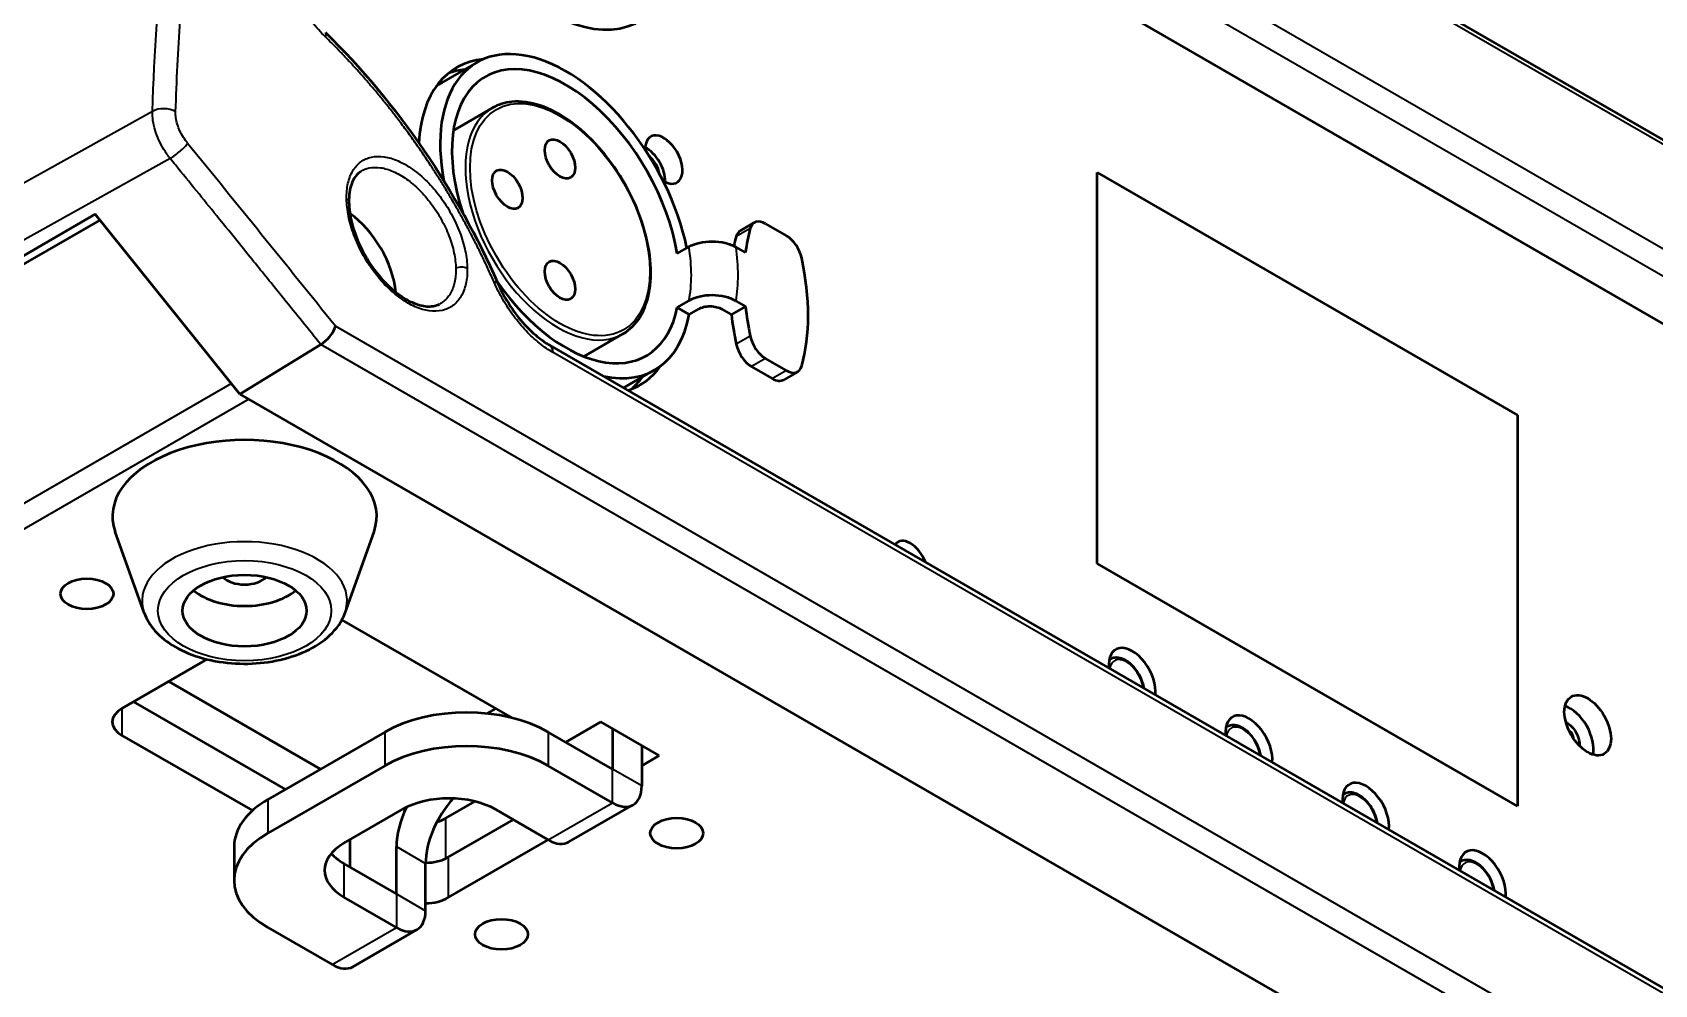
# Model space of a CAD drawing. Header units: millimetres. Extents: x 40 to 2195, y 40 to 1687.
# Drawn here: x 464 to 562.2, y 222.3 to 279.9 of the extents above; entities that cross this region are included whole.
import ezdxf

# ---------------------------------------------------------------- set-up
doc = ezdxf.new("R2010")
doc.units = ezdxf.units.MM
doc.header["$LTSCALE"] = 8
doc.layers.add('Visible (ISO)', color=7, linetype='Continuous', lineweight=50)
doc.layers.add('Visible Narrow (ISO)', color=7, linetype='Continuous', lineweight=35)

msp = doc.modelspace()

# ---------------------------------------------------------------- linework, layer by layer
at = {"layer": 'Visible (ISO)'}
for p, q in [((483.584, 319.132), (602.823, 250.29)), ((493.062, 302.535), (589.363, 246.936)), ((488.815, 276.901), (490.937, 278.126)), ((471.35, 276.814), (471.35, 276.814)), ((489.504, 274.008), (491.867, 275.372)), ((483.907, 271.534), (483.907, 271.534)), ((528.485, 271.47), (553.941, 256.773)), ((528.485, 247.791), (528.485, 271.47)), ((528.485, 271.47), (553.941, 256.773)), ((528.485, 247.791), (528.485, 271.47)), ((377.688, 216.381), (468.111, 268.587)), ((422.551, 242.637), (467.826, 268.942)), ((476.585, 258.046), (467.826, 268.942)), ((507.727, 268.43), (506.878, 267.94)), ((508.412, 268.362), (509.667, 267.637)), ((503.059, 266.553), (503.766, 266.961)), ((507.19, 266.618), (506.62, 266.947)), ((503.059, 263.287), (503.766, 263.695)), ((503.059, 263.287), (503.78, 262.871)), ((507.19, 263.352), (506.341, 262.862)), ((506.62, 263.681), (507.19, 263.352)), ((503.78, 262.871), (504.346, 263.197)), ((506.341, 262.862), (505.772, 263.191)), ((497.404, 260.325), (499.767, 261.689)), ((481.48, 261.045), (476.585, 258.046)), ((597.9, 201.79), (495.346, 260.999)), ((499.809, 258.422), (501.687, 259.506)), ((508.819, 258.982), (507.563, 259.707)), ((509.667, 259.472), (508.412, 260.197)), ((510.352, 259.404), (509.504, 258.914)), ((476.585, 258.046), (605.841, 183.42)), ((553.941, 256.773), (553.941, 233.094)), ((553.941, 256.773), (553.941, 233.094)), ((470.787, 244.802), (469.031, 249.716)), ((482.945, 244.802), (484.701, 249.716)), ((553.941, 233.094), (528.485, 247.791)), ((553.941, 233.094), (528.485, 247.791)), ((493.06, 238.441), (482.762, 244.387)), ((474.592, 241.987), (469.441, 239.014)), ((529.216, 241.954), (529.286, 241.994)), ((472.27, 240.647), (481.462, 235.34)), ((470.149, 239.422), (479.341, 234.115)), ((470.149, 239.422), (479.341, 234.115)), ((492.069, 239.014), (491.535, 238.705)), ((498.433, 238.197), (496.312, 236.973)), ((501.968, 236.156), (498.433, 238.197)), ((499.14, 237.789), (499.14, 235.34)), ((536.287, 237.871), (536.357, 237.912)), ((469.441, 237.381), (477.335, 232.824)), ((485.351, 237.585), (478.28, 233.502)), ((499.14, 235.34), (495.251, 237.585)), ((500.908, 236.768), (500.908, 234.319)), ((500.908, 235.544), (501.968, 236.156)), ((485.351, 235.544), (478.28, 231.461)), ((499.14, 233.298), (495.251, 235.544)), ((543.358, 233.789), (543.428, 233.829)), ((482.876, 230.849), (486.412, 232.89)), ((489.051, 232.372), (490.802, 233.383)), ((495.251, 231.053), (492.069, 232.89)), ((496.501, 230.929), (500.39, 233.174)), ((489.196, 230.006), (493.13, 232.278)), ((489.196, 230.006), (493.13, 232.278)), ((483.23, 231.053), (483.23, 229.42)), ((489.196, 227.557), (495.251, 231.053)), ((476.23, 230.645), (476.23, 228.603)), ((486.058, 227.787), (486.058, 230.645)), ((486.058, 227.787), (482.876, 229.624)), ((487.826, 226.766), (487.826, 229.624)), ((550.429, 229.706), (550.499, 229.747)), ((486.058, 225.746), (482.876, 227.583)), ((478.28, 225.746), (482.169, 223.5)), ((483.419, 223.377), (487.308, 225.622))]:
    msp.add_line(p, q, dxfattribs=at)
for centre, major_axis in [((496.312, 290.861), (5.375, -9.31)), ((495.958, 272.286), (0.65, -1.126)), ((492.776, 270.449), (0.65, -1.126)), ((495.958, 264.938), (0.65, -1.126)), ((467.32, 245.954), (-1.6, 0)), ((476.866, 244.933), (-3.75, 0)), ((558.183, 237.993), (1, -1.732)), ((503.029, 231.461), (1.6, 0)), ((492.422, 225.337), (1.6, 0))]:
    msp.add_ellipse(centre, major_axis=major_axis, ratio=0.57735, dxfattribs=at)
for centre, major_axis, ratio, start_param, end_param in [((495.251, 290.249), (-5.55, 9.613), 0.57735, 6.02229, 9.685673), ((481.06, 279.229), (0.699, 0.715), 0.336851, 6.283095, 6.283152), ((496.312, 268.816), (-5.375, 9.31), 0.57735, 4.193245, 7.313248), ((472.27, 279.746), (-1.5, 2.598), 0.57735, 1.936282, 1.9363), ((495.251, 268.204), (-5.55, 9.613), 0.57735, 6.02229, 7.010626), ((496.312, 268.816), (-4.875, 8.444), 0.57735, 4.133586, 7.509887), ((494.19, 267.591), (-5.55, 9.613), 0.57735, 6.031397, 6.187484), ((494.19, 267.591), (-5.375, 9.31), 0.57735, 0, 0.069066), ((502.251, 272.245), (0.8, -1.386), 0.57735, 5.451217, 10.256747), ((495.251, 268.204), (5.55, -9.613), 0.57735, 3.901281, 3.901302), ((501.19, 271.633), (-0.8, 1.386), 0.57735, 3.866295, 5.558483), ((501.191, 271.633), (-0.575, 0.996), 0.57735, 4.152773, 5.272005), ((496.312, 268.816), (5.375, -9.31), 0.57735, 4.223948, 4.224039), ((482.876, 265.55), (2.25, -3.897), 0.57735, 2.283282, 2.283306), ((482.876, 265.55), (2.25, -3.897), 0.57735, 0.915504, 2.240933), ((508.412, 267.243), (-0.685, 1.186), 0.57735, 5.497787, 6.799006), ((516.853, 258.426), (-7.5, 12.99), 0.57735, 0.515821, 0.570934), ((507.563, 266.753), (-0.685, 1.186), 0.57735, 0, 0.515821), ((517.702, 258.916), (-7.5, 12.99), 0.57735, 0.515821, 0.651667), ((509.667, 266.518), (0.685, -1.186), 0.57735, 1.054976, 2.356194), ((500.377, 268.918), (7.5, -12.99), 0.57735, 0.515821, 1.054976), ((496.312, 268.816), (4.875, -8.444), 0.57735, 4.848252, 6.861989), ((491.264, 264.395), (0.916, 0.401), 0.18079, 6.283081, 6.28319), ((517.702, 258.916), (-7.5, 12.99), 0.57735, 0.91913, 1.054976), ((496.312, 268.816), (5.375, -9.31), 0.57735, 5.802107, 6.881447), ((516.853, 258.426), (-7.5, 12.99), 0.57735, 0.91913, 1.054976), ((481.66, 261.747), (-0.66, -0.77), 0.410588, 0.875156, 2.43442), ((508.412, 261.315), (-0.685, 1.186), 0.57735, 1.054976, 2.356194), ((496.312, 268.816), (5.375, -9.31), 0.57735, 5.353566, 5.353737), ((507.563, 260.826), (-0.685, 1.186), 0.57735, 1.054976, 2.356194), ((495.251, 268.204), (5.55, -9.613), 0.57735, 6.159675, 6.54408), ((509.667, 260.591), (0.685, -1.186), 0.57735, 5.497787, 6.799006), ((494.19, 267.591), (5.55, -9.613), 0.57735, 0.095701, 0.251788), ((508.819, 260.101), (0.685, -1.186), 0.57735, 5.497787, 6.283185), ((476.866, 250.649), (-8, 0), 0.57735, 2.938162, 6.486616), ((497.725, 250.037), (-1.75, 3.031), 0.57735, 0.17884, 0.178843), ((517.171, 247.791), (-0.75, 1.299), 0.57735, 4.44594, 6.549634), ((476.866, 247.383), (1.5, 0), 0.57735, 3.649255, 5.775523), ((476.866, 247.383), (3.75, 0), 0.57735, 3.742857, 5.681921), ((530.606, 240.851), (-1, 1.732), 0.57735, 3.798614, 7.19696), ((529.546, 240.239), (-1, 1.732), 0.57735, 5.682591, 5.724195), ((528.838, 239.83), (-1.5, 2.598), 0.57735, 5.294753, 5.313058), ((470.856, 238.197), (-2, 0), 0.57735, 5.497787, 7.068583), ((490.301, 234.727), (7, 0), 0.57735, 0.785398, 2.356194), ((537.677, 236.768), (-1, 1.732), 0.57735, 3.798614, 7.19696), ((557.123, 237.381), (-1, 1.732), 0.57735, 3.700583, 5.724195), ((536.617, 236.156), (-1, 1.732), 0.57735, 5.682591, 5.724195), ((535.91, 235.748), (-1.5, 2.598), 0.57735, 5.294753, 5.313058), ((490.301, 232.686), (-7, 0), 0.57735, 3.926991, 5.497787), ((489.24, 231.257), (4, 0), 0.57735, 0.785398, 2.356194), ((499.14, 235.34), (1.25, -2.165), 0.57735, 5.497787, 7.068583), ((544.748, 232.686), (-1, 1.732), 0.57735, 3.798614, 7.19696), ((543.688, 232.074), (-1, 1.732), 0.57735, 5.682591, 5.724195), ((542.981, 231.665), (-1.5, 2.598), 0.57735, 5.294753, 5.313058), ((483.23, 230.645), (-7, 0), 0.57735, 5.497787, 6.283185), ((488.887, 232.278), (2, 3.464), 0.57735, 1.685965, 2.356194), ((490.655, 231.257), (-2, -3.464), 0.57735, 4.351022, 5.497787), ((487.637, 233.189), (2, 0), 0.57735, 5.164886, 5.497787), ((483.23, 228.603), (-7, 0), 0.57735, 5.497787, 7.068583), ((485.705, 229.216), (-4, 0), 0.57735, 5.497787, 7.068583), ((495.251, 233.094), (1.25, -2.165), 0.57735, 5.497787, 6.283185), ((485.705, 231.257), (4, 0), 0.57735, 3.599355, 3.926991), ((487.781, 230.823), (2, 0), 0.57735, 4.734974, 5.497787), ((551.819, 228.603), (-1, 1.732), 0.57735, 3.798614, 7.19696), ((550.759, 227.991), (-1, 1.732), 0.57735, 5.682591, 5.724195), ((550.052, 227.583), (-1.5, 2.598), 0.57735, 5.294753, 5.313058), ((487.781, 228.373), (-2, 0), 0.57735, 1.593252, 2.356194), ((486.058, 227.787), (1.25, -2.165), 0.57735, 5.497787, 7.068583), ((482.169, 225.542), (1.25, -2.165), 0.57735, 5.497787, 6.283185)]:
    msp.add_ellipse(centre, major_axis=major_axis, ratio=ratio, start_param=start_param, end_param=end_param, dxfattribs=at)
for points, knots in [([(481.761, 279.942), (483.905, 277.846), (485.953, 275.397), (489.457, 270.271), (490.975, 267.546), (492.18, 264.797)], [0.000322, 0.000322, 0.000322, 0.000322, 0.953176, 0.953176, 1.867987, 1.867987, 1.867987, 1.867987]), ([(499.767, 261.689), (500.188, 261.932), (500.544, 262.288), (501.095, 263.19), (501.286, 263.743), (501.484, 264.995), (501.486, 265.698), (501.298, 267.177), (501.107, 267.953), (500.554, 269.495), (500.191, 270.261), (499.333, 271.71), (498.836, 272.393), (497.758, 273.605), (497.176, 274.136), (495.981, 274.99), (495.369, 275.314), (494.174, 275.716), (493.592, 275.796), (492.624, 275.702), (492.222, 275.577), (491.867, 275.372)], [0.785398, 0.785398, 0.785398, 0.785398, 1.090172, 1.090172, 1.404882, 1.404882, 1.728311, 1.728311, 2.052491, 2.052491, 2.375948, 2.375948, 2.699125, 2.699125, 3.022657, 3.022657, 3.346904, 3.346904, 3.669848, 3.669848, 3.926991, 3.926991, 3.926991, 3.926991]), ([(483.907, 271.534), (483.663, 271.379), (483.461, 271.119), (483.232, 270.449), (483.177, 270.08), (483.183, 269.671)], [0, 0, 0, 0, 0.2024485, 0.2024485, 0.360382, 0.360382, 0.360382, 0.360382]), ([(483.183, 269.669), (483.189, 269.285), (483.248, 268.858), (483.465, 267.99), (483.624, 267.539), (484.028, 266.656), (484.279, 266.214), (484.84, 265.399), (485.158, 265.016), (485.816, 264.363), (486.164, 264.083), (486.838, 263.662), (487.173, 263.513), (487.775, 263.352), (488.049, 263.337), (488.424, 263.396), (488.554, 263.439), (488.672, 263.501)], [0, 0, 0, 0, 0.147984, 0.147984, 0.294183, 0.294183, 0.443068, 0.443068, 0.59272, 0.59272, 0.741658, 0.741658, 0.888404, 0.888404, 1.033106, 1.033106, 1.123497, 1.123497, 1.123497, 1.123497]), ([(503.766, 266.961), (503.94, 267.061), (504.185, 267.155), (504.642, 267.263), (504.934, 267.296), (505.433, 267.294), (505.727, 267.259), (506.191, 267.147), (506.442, 267.05), (506.62, 266.947)], [0.5968835, 0.5968835, 0.5968835, 0.5968835, 0.6704766, 0.6704766, 0.744876, 0.744876, 0.8200654, 0.8200654, 0.8956596, 0.8956596, 0.8956596, 0.8956596]), ([(492.18, 264.796), (492.396, 264.305), (492.664, 263.813), (493.261, 262.913), (493.596, 262.492), (494.288, 261.769), (494.654, 261.455), (495.121, 261.135), (495.232, 261.065), (495.342, 261.002)], [0, 0, 0, 0, 0.1641747, 0.1641747, 0.3248943, 0.3248943, 0.4840016, 0.4840016, 0.5339888, 0.5339888, 0.5339888, 0.5339888]), ([(506.62, 263.681), (506.442, 263.784), (506.191, 263.881), (505.727, 263.993), (505.433, 264.028), (504.934, 264.03), (504.642, 263.997), (504.185, 263.889), (503.94, 263.796), (503.766, 263.695)], [0.2981074, 0.2981074, 0.2981074, 0.2981074, 0.3737017, 0.3737017, 0.4488911, 0.4488911, 0.5232905, 0.5232905, 0.5968835, 0.5968835, 0.5968835, 0.5968835]), ([(504.346, 263.197), (504.433, 263.248), (504.555, 263.295), (504.784, 263.349), (504.93, 263.365), (505.178, 263.364), (505.326, 263.347), (505.557, 263.291), (505.683, 263.242), (505.772, 263.191)], [0.2984024, 0.2984024, 0.2984024, 0.2984024, 0.3352292, 0.3352292, 0.3723882, 0.3723882, 0.4099132, 0.4099132, 0.4476856, 0.4476856, 0.4476856, 0.4476856]), ([(470.787, 244.802), (470.928, 244.405), (471.154, 244.042), (471.771, 243.339), (472.185, 243.015), (473.169, 242.446), (473.75, 242.213), (474.991, 241.876), (475.65, 241.773), (476.981, 241.7), (477.652, 241.73), (478.95, 241.92), (479.578, 242.08), (480.737, 242.53), (481.267, 242.82), (482.158, 243.522), (482.523, 243.933), (482.839, 244.535), (482.897, 244.666), (482.945, 244.802)], [0.988829, 0.988829, 0.988829, 0.988829, 1.254478, 1.254478, 1.570314, 1.570314, 1.91647, 1.91647, 2.262113, 2.262113, 2.60451, 2.60451, 2.947928, 2.947928, 3.295269, 3.295269, 3.632838, 3.632838, 3.72356, 3.72356, 3.72356, 3.72356]), ([(531.317, 240.232), (531.3, 240.347), (531.271, 240.465), (531.181, 240.745), (531.109, 240.907), (530.937, 241.213), (530.835, 241.358), (530.611, 241.617), (530.489, 241.732), (530.23, 241.919), (530.095, 241.992), (529.824, 242.081), (529.689, 242.099), (529.462, 242.072), (529.369, 242.042), (529.286, 241.994)], [6.469084, 6.469084, 6.469084, 6.469084, 6.713269, 6.713269, 7.051403, 7.051403, 7.387732, 7.387732, 7.725536, 7.725536, 8.06631, 8.06631, 8.396419, 8.396419, 8.63938, 8.63938, 8.63938, 8.63938]), ([(538.388, 236.149), (538.371, 236.265), (538.342, 236.382), (538.252, 236.662), (538.181, 236.824), (538.008, 237.131), (537.906, 237.275), (537.682, 237.535), (537.56, 237.649), (537.302, 237.837), (537.166, 237.91), (536.896, 237.998), (536.76, 238.016), (536.533, 237.989), (536.44, 237.959), (536.357, 237.912)], [6.469084, 6.469084, 6.469084, 6.469084, 6.713269, 6.713269, 7.051403, 7.051403, 7.387732, 7.387732, 7.725536, 7.725536, 8.06631, 8.06631, 8.396419, 8.396419, 8.63938, 8.63938, 8.63938, 8.63938]), ([(556.859, 238.183), (556.921, 238.149), (556.977, 238.112), (557.159, 237.974), (557.261, 237.867), (557.449, 237.618), (557.528, 237.474), (557.646, 237.154), (557.687, 236.978), (557.686, 236.761), (557.686, 236.756), (557.686, 236.751)], [4.699223, 4.699223, 4.699223, 4.699223, 4.862922, 4.862922, 5.286807, 5.286807, 5.789569, 5.789569, 6.285216, 6.285216, 6.296351, 6.296351, 6.296351, 6.296351]), ([(545.459, 232.067), (545.442, 232.182), (545.414, 232.3), (545.323, 232.58), (545.252, 232.742), (545.079, 233.048), (544.977, 233.193), (544.753, 233.452), (544.631, 233.567), (544.373, 233.754), (544.237, 233.827), (543.967, 233.916), (543.831, 233.934), (543.604, 233.907), (543.511, 233.877), (543.428, 233.829)], [6.469084, 6.469084, 6.469084, 6.469084, 6.713269, 6.713269, 7.051403, 7.051403, 7.387732, 7.387732, 7.725536, 7.725536, 8.06631, 8.06631, 8.396419, 8.396419, 8.63938, 8.63938, 8.63938, 8.63938]), ([(552.53, 227.984), (552.513, 228.1), (552.485, 228.217), (552.394, 228.497), (552.323, 228.659), (552.15, 228.966), (552.048, 229.11), (551.825, 229.37), (551.702, 229.484), (551.444, 229.672), (551.308, 229.745), (551.038, 229.833), (550.902, 229.851), (550.675, 229.824), (550.582, 229.795), (550.499, 229.747)], [6.469084, 6.469084, 6.469084, 6.469084, 6.713269, 6.713269, 7.051403, 7.051403, 7.387732, 7.387732, 7.725536, 7.725536, 8.06631, 8.06631, 8.396419, 8.396419, 8.63938, 8.63938, 8.63938, 8.63938])]:
    msp.add_open_spline(points, degree=3, knots=knots, dxfattribs=at)
at = {"layer": 'Visible Narrow (ISO)'}
for p, q in [((483.785, 318.776), (603.024, 249.933)), ((495.935, 305.424), (592.393, 249.733)), ((495.294, 304.148), (591.752, 248.457)), ((471.288, 275.166), (420.435, 246.814)), ((472.36, 272.311), (421.493, 243.953)), ((507.478, 268.08), (506.629, 267.59)), ((611.371, 187.676), (482.367, 262.156)), ((507.478, 261.557), (506.629, 261.067)), ((610.863, 186.346), (481.48, 261.045)), ((598.107, 201.344), (495.549, 260.555)), ((508.412, 260.197), (507.563, 259.707)), ((509.667, 259.472), (508.819, 258.982)), ((476.072, 258.684), (459.542, 249.14)), ((477.121, 257.736), (460.603, 248.199)), ((469.441, 239.014), (469.441, 237.381)), ((485.351, 237.585), (485.351, 235.544)), ((495.251, 237.585), (495.251, 235.544)), ((499.14, 233.298), (499.14, 235.34)), ((500.908, 234.319), (499.14, 235.34)), ((478.28, 233.502), (478.28, 231.461)), ((495.251, 231.053), (499.14, 233.298)), ((489.051, 229.931), (489.051, 232.372)), ((486.058, 230.645), (487.826, 229.624)), ((489.196, 230.006), (489.196, 227.557)), ((482.876, 229.624), (482.876, 227.583)), ((486.058, 227.787), (487.826, 226.766)), ((486.058, 227.787), (486.058, 225.746)), ((482.169, 223.5), (486.058, 225.746))]:
    msp.add_line(p, q, dxfattribs=at)
for centre, major_axis, ratio, start_param, end_param in [((481.06, 279.229), (0.699, 0.715), 0.336851, 5.652462, 6.283099), ((471.982, 274.708), (0.999, -0.032), 0.616903, 0.805253, 2.357688), ((495.817, 268.53), (-3.95, 6.842), 0.57735, 0, 3.141593), ((472.708, 272.811), (0.776, 0.631), 0.207356, 4.087994, 5.662035), ((-1203.614, -719.617), (-1948.816, 1358.794), 0.793836, 4.359322, 4.36545), ((482.683, 269.661), (0.5, 0.008), 0.5883, 6.283161, 7.05969), ((497.019, 269.224), (4.875, -8.444), 0.57735, 0.578803, 0.991993), ((498.433, 270.041), (5.875, -10.176), 0.57735, 0.614353, 0.956444), ((489.997, 265.438), (-0.5, -0.008), 0.587554, 3.917048, 5.453129), ((491.264, 264.395), (0.916, 0.401), 0.18079, 0.000005, 0.613739), ((494.842, 260.136), (0.5, 0.866), 0.57735, 5.511817, 6.283115), ((476.866, 245.526), (-6.207, 0), 0.57735, 2.938162, 6.486616), ((530.111, 240.565), (-0.825, 1.429), 0.57735, 0, 0.091193), ((530.253, 240.647), (-0.725, 1.256), 0.57735, 4.096038, 6.899536), ((537.182, 236.483), (-0.825, 1.429), 0.57735, 0, 0.091193), ((537.324, 236.564), (-0.725, 1.256), 0.57735, 4.096038, 6.899536), ((557.123, 237.381), (-0.15, 0.26), 0.57735, 3.623588, 5.80119), ((544.253, 232.4), (-0.825, 1.429), 0.57735, 0, 0.091193), ((544.395, 232.482), (-0.725, 1.256), 0.57735, 4.096038, 6.899536), ((551.466, 228.399), (-0.725, 1.256), 0.57735, 4.096038, 6.899536), ((551.324, 228.318), (-0.825, 1.429), 0.57735, 0, 0.091193)]:
    msp.add_ellipse(centre, major_axis=major_axis, ratio=ratio, start_param=start_param, end_param=end_param, dxfattribs=at)
for centre, major_axis in [((495.958, 268.612), (-3.85, 6.668)), ((476.866, 244.933), (5.246, 0))]:
    msp.add_ellipse(centre, major_axis=major_axis, ratio=0.57735, dxfattribs=at)
for points in [[(471.288, 275.166), (471.405, 278.753), (471.859, 285.705), (473.2, 295.373), (475.209, 304.219), (477.888, 312.161), (480.116, 316.805), (481.34, 318.958)], [(472.36, 272.311), (472.225, 272.479), (471.973, 272.839), (471.662, 273.425), (471.435, 274.029), (471.303, 274.623), (471.282, 274.992), (471.288, 275.166)], [(483.037, 269.872), (483.032, 270.209), (483.089, 270.823), (483.384, 271.601), (483.871, 272.149), (484.522, 272.441), (485.3, 272.46), (486.159, 272.205), (487.05, 271.692), (487.921, 270.951), (488.722, 270.023), (489.404, 268.963), (489.928, 267.835), (490.263, 266.692), (490.345, 265.991), (490.35, 265.65)], [(490.35, 265.65), (490.356, 265.313), (490.298, 264.697), (489.999, 263.915), (489.504, 263.362), (488.846, 263.064), (488.061, 263.041), (487.197, 263.293), (486.305, 263.807), (485.436, 264.551), (484.642, 265.484), (483.967, 266.549), (483.451, 267.682), (483.122, 268.829), (483.042, 269.531), (483.037, 269.872)]]:
    msp.add_open_spline(points, degree=3, dxfattribs=at)
for points, knots in [([(472.689, 275.13), (472.72, 276.073), (472.758, 277.007), (472.849, 278.86), (472.902, 279.779), (473.024, 281.599), (473.092, 282.5), (473.225, 284.059), (473.286, 284.721), (473.355, 285.415), (473.359, 285.452), (473.505, 286.905), (473.666, 288.298), (474.03, 291.048), (474.233, 292.405), (474.532, 294.194), (474.611, 294.648), (474.698, 295.132), (474.704, 295.163), (474.97, 296.633), (475.254, 298.04), (475.868, 300.778), (476.198, 302.109), (476.595, 303.569), (476.639, 303.729), (476.708, 303.977), (476.733, 304.066), (477.005, 305.035), (477.264, 305.9), (477.811, 307.621), (478.1, 308.476), (478.7, 310.154), (479.012, 310.975), (479.389, 311.912), (479.442, 312.044), (479.756, 312.81), (480.023, 313.433), (480.572, 314.658), (480.854, 315.26), (481.433, 316.441), (481.729, 317.021), (482.234, 317.965), (482.438, 318.337), (482.646, 318.703)], [0, 0, 0, 0, 0.052726, 0.052726, 0.10553, 0.10553, 0.158349, 0.158349, 0.197754, 0.197754, 0.2, 0.2, 0.284989, 0.284989, 0.370602, 0.370602, 0.4, 0.4, 0.402076, 0.402076, 0.495775, 0.495775, 0.588543, 0.588543, 0.6, 0.6, 0.606394, 0.606394, 0.669797, 0.669797, 0.734899, 0.734899, 0.8, 0.8, 0.810726, 0.810726, 0.862449, 0.862449, 0.914186, 0.914186, 0.965842, 0.965842, 1, 1, 1, 1]), ([(481.767, 279.668), (481.473, 279.955), (480.919, 280.573), (480.173, 281.648), (479.568, 282.793), (479.124, 283.966), (478.864, 285.106), (478.8, 286.176), (478.889, 286.784), (478.967, 287.066)], [0, 0, 0, 0, 0.1428571, 0.2857143, 0.4285714, 0.5714286, 0.7142857, 0.8571429, 1, 1, 1, 1]), ([(491.971, 264.818), (491.862, 265.068), (491.75, 265.318), (491.521, 265.816), (491.405, 266.065), (491.166, 266.561), (491.045, 266.808), (490.797, 267.301), (490.671, 267.547), (490.488, 267.896), (490.433, 267.999), (490.354, 268.148), (490.329, 268.194), (490.184, 268.464), (490.061, 268.688), (489.805, 269.145), (489.672, 269.379), (489.407, 269.835), (489.276, 270.057), (489.01, 270.5), (488.875, 270.72), (488.602, 271.159), (488.464, 271.377), (488.304, 271.624), (488.283, 271.656), (488.247, 271.712), (488.231, 271.737), (488.037, 272.035), (487.856, 272.306), (487.494, 272.839), (487.312, 273.101), (486.944, 273.621), (486.758, 273.877), (486.384, 274.382), (486.197, 274.631), (485.945, 274.958), (485.881, 275.04), (485.665, 275.318), (485.512, 275.51), (485.206, 275.89), (485.053, 276.078), (484.745, 276.448), (484.592, 276.63), (484.284, 276.989), (484.13, 277.166), (483.905, 277.421), (483.832, 277.503), (483.654, 277.703), (483.549, 277.818), (483.294, 278.097), (483.146, 278.256), (482.851, 278.569), (482.705, 278.722), (482.413, 279.022), (482.268, 279.17), (482.004, 279.434), (481.885, 279.552), (481.767, 279.668)], [0, 0, 0, 0, 0.044011, 0.044011, 0.087724, 0.087724, 0.131166, 0.131166, 0.174087, 0.174087, 0.191986, 0.191986, 0.2, 0.2, 0.238695, 0.238695, 0.279021, 0.279021, 0.317483, 0.317483, 0.355916, 0.355916, 0.394356, 0.394356, 0.4, 0.4, 0.4044, 0.4044, 0.4533, 0.4533, 0.50193, 0.50193, 0.550965, 0.550965, 0.6, 0.6, 0.616758, 0.616758, 0.656554, 0.656554, 0.696997, 0.696997, 0.737903, 0.737903, 0.779718, 0.779718, 0.8, 0.8, 0.829615, 0.829615, 0.872765, 0.872765, 0.916664, 0.916664, 0.961787, 0.961787, 1, 1, 1, 1]), ([(473.415, 273.23), (473.323, 273.342), (473.24, 273.46), (473.163, 273.584), (473.086, 273.708), (473.015, 273.839), (472.954, 273.972), (472.893, 274.104), (472.842, 274.239), (472.801, 274.373), (472.761, 274.506), (472.73, 274.639), (472.712, 274.766), (472.693, 274.892), (472.685, 275.013), (472.689, 275.13)], [0.0000002, 0.0000002, 0.0000002, 0.0000002, 0.2, 0.2, 0.2, 0.4, 0.4, 0.4, 0.6, 0.6, 0.6, 0.8, 0.8, 0.8, 1, 1, 1, 1]), ([(481.48, 261.045), (480.745, 261.958), (479.997, 262.883), (479.02, 264.092), (478.796, 264.369), (478.572, 264.647), (478.012, 265.34), (477.449, 266.035), (476.449, 267.271), (476.015, 267.808), (475.441, 268.516), (475.309, 268.68), (474.371, 269.836), (473.542, 270.858), (472.582, 272.038), (472.471, 272.174), (472.36, 272.311)], [0.0000001, 0.0000001, 0.0000001, 0.0000001, 0.2570226, 0.2570226, 0.3333333, 0.3333333, 0.3333333, 0.5236832, 0.5236832, 0.6666667, 0.6666667, 0.7092923, 0.7092923, 0.9665269, 0.9665269, 1, 1, 1, 1]), ([(483.907, 271.534), (484.057, 271.63), (484.422, 271.778), (485.087, 271.794), (485.861, 271.563), (486.665, 271.1), (487.452, 270.432), (488.176, 269.596), (488.794, 268.641), (489.269, 267.623), (489.574, 266.598), (489.65, 265.953), (489.656, 265.65)], [0.2429002, 0.2429002, 0.2429002, 0.2429002, 0.3076923, 0.3846154, 0.4615385, 0.5384615, 0.6153846, 0.6923077, 0.7692308, 0.8461538, 0.9230769, 0.9999975, 0.9999975, 0.9999975, 0.9999975]), ([(489.656, 265.65), (489.661, 265.35), (489.609, 264.783), (489.34, 264.084), (488.988, 263.691), (488.74, 263.536), (488.672, 263.501)], [0, 0, 0, 0, 0.0769231, 0.1538462, 0.2307692, 0.2585469, 0.2585469, 0.2585469, 0.2585469]), ([(495.549, 260.555), (495.267, 260.718), (494.715, 261.099), (493.893, 261.859), (493.146, 262.75), (492.483, 263.759), (492.129, 264.458), (491.971, 264.818)], [0, 0, 0, 0, 0.2, 0.4, 0.6, 0.8, 1, 1, 1, 1])]:
    msp.add_open_spline(points, degree=3, knots=knots, dxfattribs=at)

doc.saveas('drawing.dxf')
